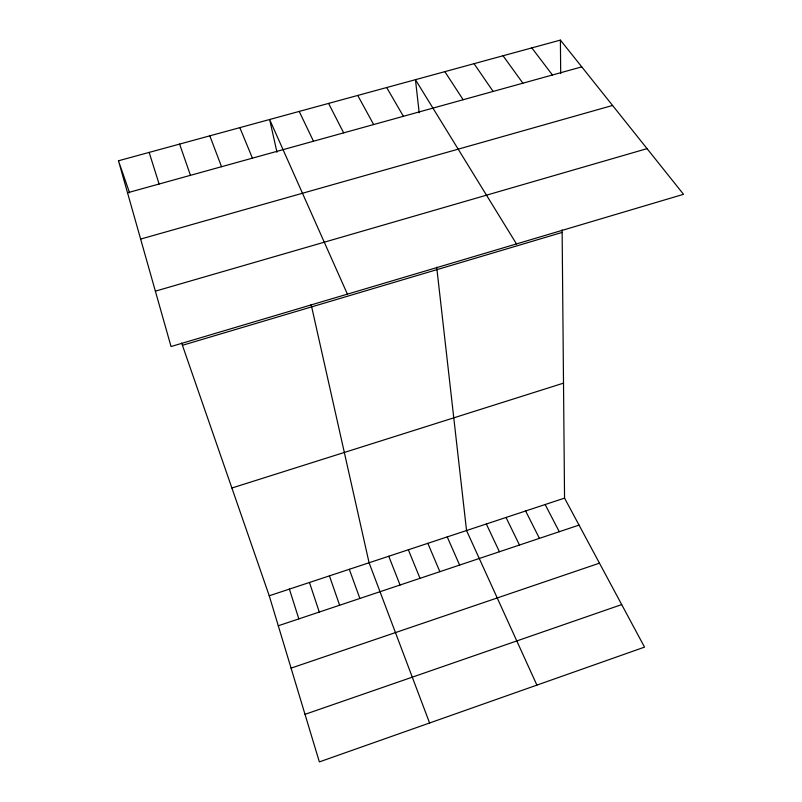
<?xml version="1.0" encoding="UTF-8"?>
<svg xmlns="http://www.w3.org/2000/svg" width="802" height="802" viewBox="0 0 802 802"><rect width="100%" height="100%" fill="white"/><g stroke="black" fill="none" stroke-linecap="round" stroke-linejoin="round"><path stroke-width="1.2" d="M305.011 714.341L621.7 604.588M291.066 668.126L599.465 563.164M278.284 625.771L579.034 525.099M564.548 498.112L644.527 647.124L319.356 761.9L269.241 595.776L564.548 498.112L562.122 229.933M231.888 488.017L563.505 383.145M182.425 345.301L562.142 232.42M155.377 291.156L647.054 148.641M140.641 239.076L612.578 105.453M127.528 192.771L581.761 66.867M118.475 160.781L560.397 40.1L683.525 194.315L171.047 346.534L118.475 160.781L129.583 192.821M531.826 47.899L552.438 74.997M503.044 55.759L522.894 83.177M474.052 63.679L493.13 91.428M444.859 71.649L463.145 99.739M516.478 243.938L415.446 79.679L419.205 112.811M386.694 87.538L403.396 116.3M357.742 95.438L373.642 124.551M545.139 504.528L559.285 531.716M328.579 103.408L343.667 132.861M525.631 510.984L539.425 538.363M506.032 517.46L519.475 545.039M299.206 111.428L313.482 141.232M486.333 523.977L499.425 551.746M536.899 685.119L466.543 530.523L436.699 267.176M347.406 294.154L269.632 119.498L276.981 152.25M447.235 536.909L459.616 565.079M427.837 543.325L439.857 571.686M239.838 127.638L252.419 158.154M408.348 549.771L420.007 578.332M388.759 556.247L400.068 585.009M209.823 135.839L221.542 166.716M429.591 722.993L369.08 562.753L311.126 304.459M349.301 569.3L359.867 598.462M179.598 144.089L190.445 175.327M329.432 575.866L339.627 605.239M181.653 343.055L269.241 595.776M309.462 582.473L319.286 612.046M289.402 589.109L298.835 618.893M149.152 152.4L159.107 184.019M560.397 40.1L560.698 73.584"/></g></svg>
